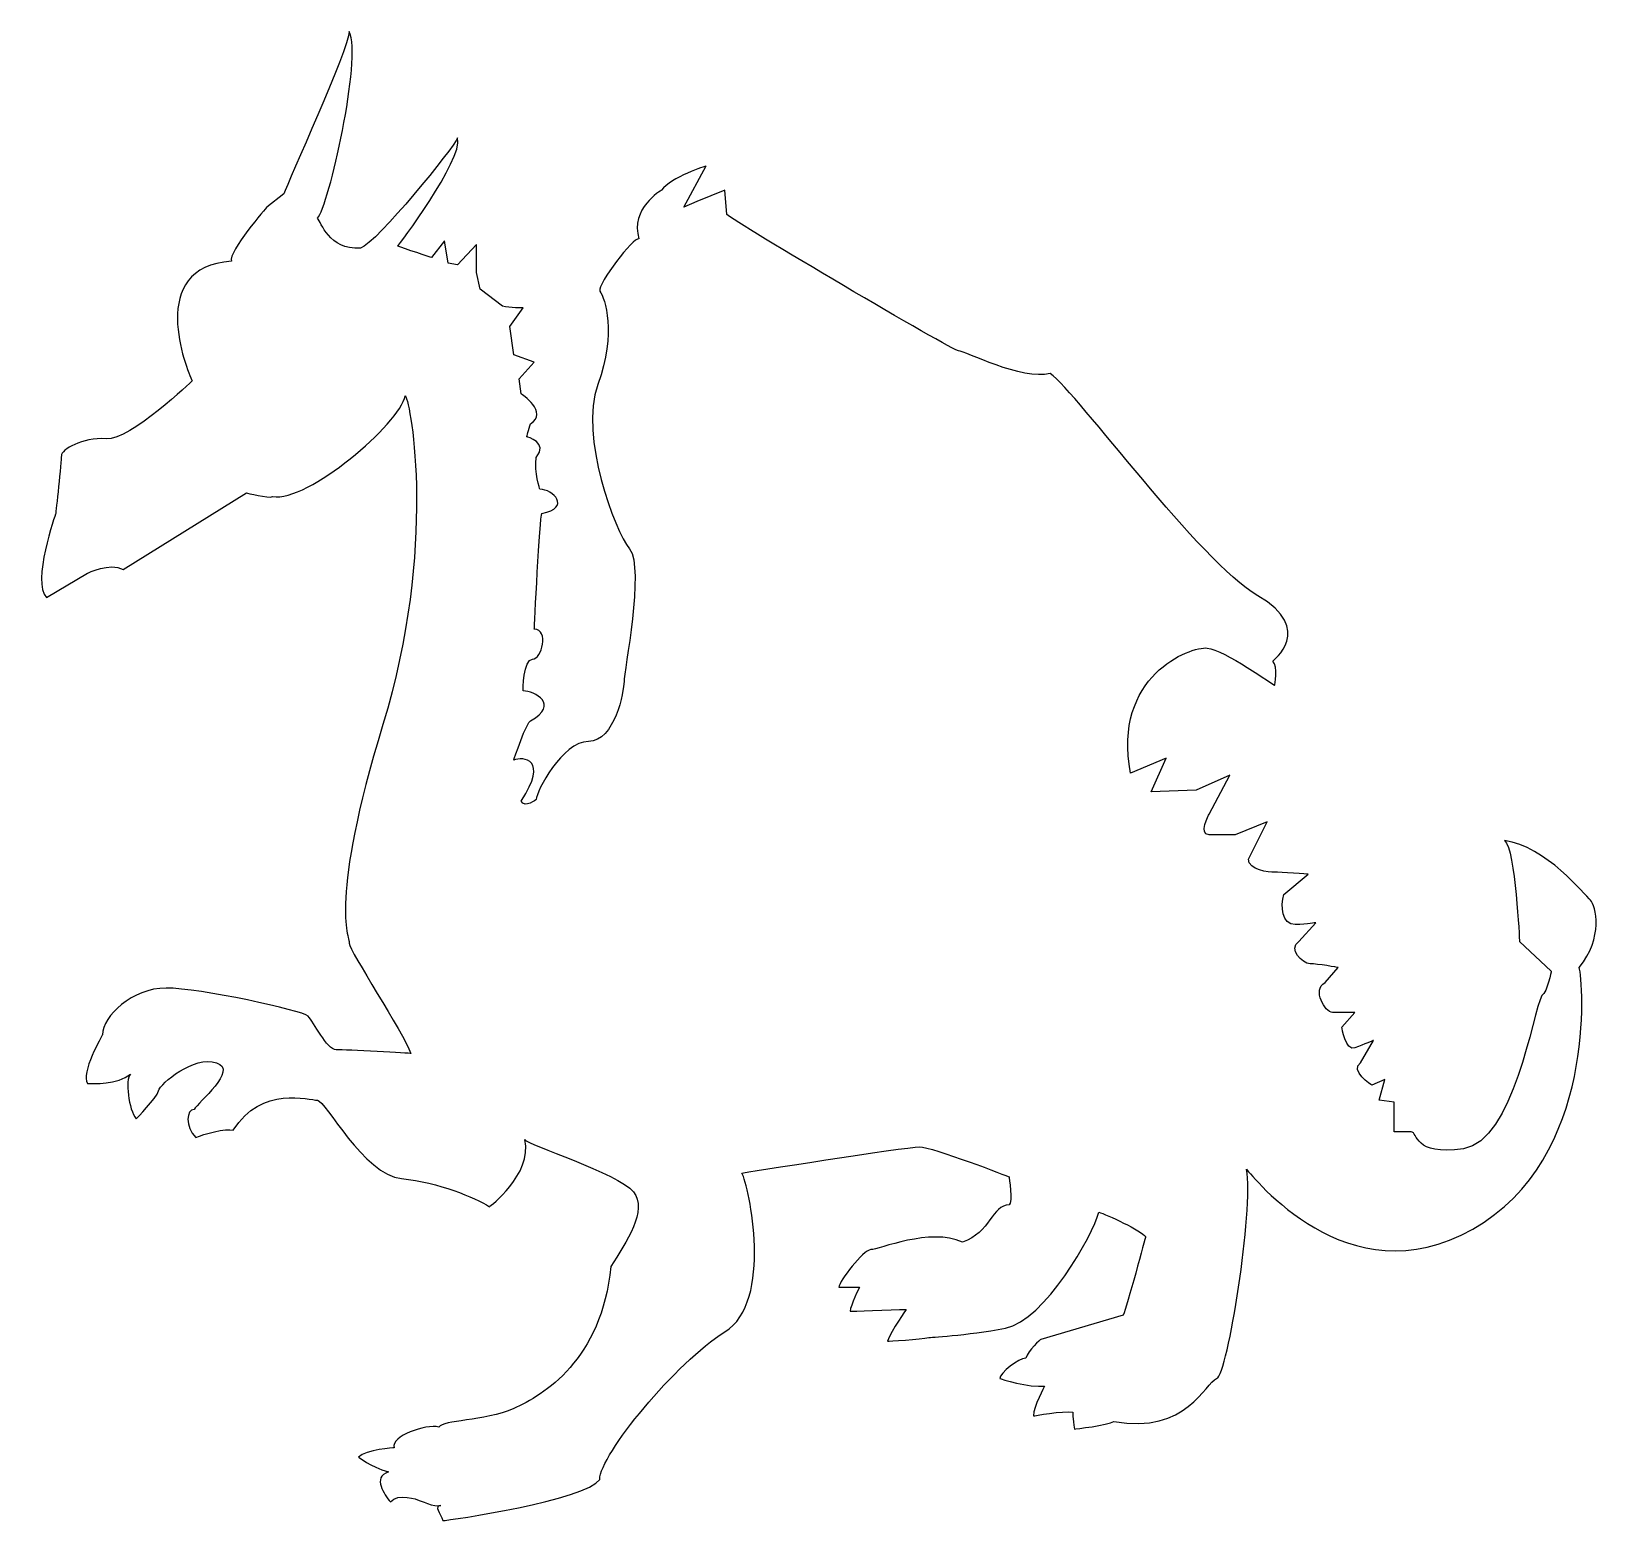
# Model space of a CAD drawing. Header units: centimetres. Extents: x -10.2 to 10.1, y -9.6 to 9.6.
import ezdxf

# ---------------------------------------------------------------- set-up
doc = ezdxf.new("R2010")
doc.units = ezdxf.units.CM
doc.header["$MEASUREMENT"] = 0
doc.layers.add('Camada 1', color=7, linetype='Continuous')

msp = doc.modelspace()

# ---------------------------------------------------------------- linework, layer by layer
at = {"layer": 'Camada 1'}
msp.add_open_spline([(-0.99522, -5.13154), (-0.89862, -5.30064), (-0.58469, -6.79786), (-1.21258, -7.1842), (-1.21258, -7.1842), (-1.84041, -7.57054), (-2.83048, -8.77797), (-2.83048, -9.0919), (-2.83048, -9.0919), (-2.9995, -9.35752), (-4.78652, -9.62318), (-4.85896, -9.62318), (-4.85896, -9.62318), (-4.88314, -9.52661), (-4.97972, -9.42998), (-4.88314, -9.42998), (-4.88314, -9.42998), (-4.95556, -9.45411), (-5.17294, -9.35751), (-5.17294, -9.35751), (-5.17294, -9.35751), (-5.17294, -9.35751), (-5.43856, -9.26099), (-5.53515, -9.38169), (-5.53515, -9.38169), (-5.60757, -9.28509), (-5.77658, -9.06771), (-5.55928, -8.99529), (-5.55928, -8.99529), (-5.80077, -8.92287), (-5.94562, -8.80209), (-5.94562, -8.80209), (-5.94562, -8.80209), (-5.84902, -8.70557), (-5.48681, -8.68136), (-5.48681, -8.68136), (-5.48681, -8.68136), (-5.53515, -8.53645), (-5.07628, -8.36743), (-4.90727, -8.41574), (-4.90727, -8.41574), (-4.85896, -8.31914), (-4.32773, -8.34327), (-3.94133, -8.17423), (-3.94133, -8.17423), (-3.55493, -8.00521), (-2.80637, -7.5464), (-2.68564, -6.33897), (-2.68564, -6.33897), (-2.49244, -6.02504), (-2.20264, -5.61451), (-2.39584, -5.37303), (-2.39584, -5.37303), (-2.58904, -5.13152), (-3.77228, -4.76938), (-3.79644, -4.69689), (-3.79644, -4.69689), (-3.69989, -5.1557), (-4.25531, -5.56621), (-4.25531, -5.56621), (-4.25531, -5.56621), (-4.44846, -5.44545), (-4.9073, -5.25231), (-5.39024, -5.204), (-5.39024, -5.204), (-5.87324, -5.15571), (-6.38034, -4.18977), (-6.47694, -4.18977), (-6.47694, -4.18977), (-6.57354, -4.18977), (-7.20142, -3.99652), (-7.56364, -4.57611), (-7.56364, -4.57611), (-7.66019, -4.55201), (-7.95004, -4.62442), (-8.04658, -4.67271), (-8.04658, -4.67271), (-8.19149, -4.5278), (-8.16731, -4.3105), (-8.07071, -4.3105), (-8.07071, -4.3105), (-8.02245, -4.21393), (-7.49117, -3.8034), (-7.78091, -3.7068), (-7.78091, -3.7068), (-8.07071, -3.6102), (-8.50534, -3.97242), (-8.52952, -4.06901), (-8.52952, -4.06901), (-8.5537, -4.16558), (-8.81932, -4.43125), (-8.81932, -4.43125), (-8.81932, -4.43125), (-8.91592, -4.31049), (-8.96423, -3.9241), (-8.89174, -3.85168), (-8.89174, -3.85168), (-9.06076, -3.99659), (-9.37474, -3.97244), (-9.44715, -3.97244), (-9.44715, -3.97244), (-9.54375, -3.85168), (-9.25395, -3.34456), (-9.25395, -3.34456), (-9.25395, -3.34456), (-9.25395, -3.10307), (-8.86761, -2.74086), (-8.43289, -2.74086), (-8.43289, -2.74086), (-7.99826, -2.74086), (-6.6701, -3.03061), (-6.59763, -3.10307), (-6.59763, -3.10307), (-6.52521, -3.17554), (-6.35614, -3.53775), (-6.23542, -3.53775), (-6.23542, -3.53775), (-6.1147, -3.53775), (-5.26948, -3.58606), (-5.26948, -3.58606), (-5.26948, -3.58606), (-5.36608, -3.32044), (-6.06641, -2.2579), (-6.06641, -2.16128), (-6.06641, -2.16128), (-6.06641, -2.06471), (-6.33203, -1.62994), (-5.63175, 0.66415), (-5.63175, 0.66415), (-4.9314, 2.95825), (-5.26948, 4.81769), (-5.34195, 4.91428), (-5.34195, 4.91428), (-5.41437, 4.55201), (-6.59764, 3.53779), (-7.05645, 3.61025), (-7.05645, 3.61025), (-7.10482, 3.58607), (-7.39453, 3.65851), (-7.39453, 3.65851), (-7.39453, 3.65851), (-7.39453, 3.65851), (-8.9883, 2.66844), (-8.9883, 2.66844), (-8.9883, 2.66844), (-9.15732, 2.76504), (-9.44711, 2.62015), (-9.44711, 2.62015), (-9.44711, 2.62015), (-9.44711, 2.62015), (-9.9784, 2.30619), (-9.9784, 2.30619), (-9.9784, 2.30619), (-10.1716, 2.49939), (-9.85772, 3.39283), (-9.85772, 3.39283), (-9.85772, 3.39283), (-9.85772, 3.39283), (-9.78525, 4.06903), (-9.78525, 4.14144), (-9.78525, 4.14144), (-9.78525, 4.21386), (-9.51958, 4.38295), (-9.20571, 4.35882), (-9.20571, 4.35882), (-8.89173, 4.33464), (-8.09488, 5.10738), (-8.09488, 5.10738), (-8.09488, 5.10738), (-8.1673, 5.25229), (-8.69855, 6.5805), (-7.58773, 6.65292), (-7.58773, 6.65292), (-7.63607, 6.77365), (-7.12892, 7.35322), (-7.12892, 7.35322), (-7.12892, 7.35322), (-7.12892, 7.35322), (-6.91164, 7.52224), (-6.91164, 7.52224), (-6.91164, 7.52224), (-6.86325, 7.66715), (-6.06641, 9.40586), (-6.06641, 9.62319), (-6.06641, 9.62319), (-5.89739, 9.28511), (-6.33203, 7.35325), (-6.47694, 7.20834), (-6.47694, 7.20834), (-6.42863, 7.16003), (-6.33203, 6.79781), (-5.92153, 6.82197), (-5.92153, 6.82197), (-5.7042, 6.89441), (-4.71416, 8.126), (-4.66579, 8.24672), (-4.66579, 8.24672), (-4.59337, 7.95692), (-5.43859, 6.8461), (-5.43859, 6.8461), (-5.43859, 6.8461), (-5.36612, 6.82194), (-5.00391, 6.70119), (-5.00391, 6.70119), (-5.00391, 6.70119), (-5.00391, 6.70119), (-4.83484, 6.91855), (-4.83484, 6.91855), (-4.83484, 6.91855), (-4.83484, 6.91855), (-4.78658, 6.62873), (-4.78658, 6.62873), (-4.78658, 6.62873), (-4.78658, 6.62873), (-4.6658, 6.6046), (-4.6658, 6.6046), (-4.6658, 6.6046), (-4.6658, 6.6046), (-4.42437, 6.87024), (-4.42437, 6.87024), (-4.42437, 6.87024), (-4.42437, 6.87024), (-4.42437, 6.508), (-4.42437, 6.508), (-4.42437, 6.508), (-4.42437, 6.508), (-4.37603, 6.29067), (-4.37603, 6.29067), (-4.37603, 6.29067), (-4.37603, 6.29067), (-4.08628, 6.07329), (-4.08628, 6.07329), (-4.08628, 6.07329), (-3.98968, 6.04916), (-3.82061, 6.04916), (-3.82061, 6.04916), (-3.82061, 6.04916), (-3.82061, 6.04916), (-3.98968, 5.80767), (-3.98968, 5.80767), (-3.98968, 5.80767), (-3.98968, 5.80767), (-3.94139, 5.44546), (-3.94139, 5.44546), (-3.94139, 5.44546), (-3.94139, 5.44546), (-3.67575, 5.34886), (-3.67575, 5.34886), (-3.67575, 5.34886), (-3.67575, 5.34886), (-3.86895, 5.13153), (-3.86895, 5.13153), (-3.86895, 5.13153), (-3.86895, 5.13153), (-3.84477, 4.93838), (-3.84477, 4.93838), (-3.84477, 4.93838), (-3.84477, 4.93838), (-3.48256, 4.69689), (-3.72404, 4.55198), (-3.72404, 4.55198), (-3.74817, 4.47956), (-3.77233, 4.38296), (-3.77233, 4.38296), (-3.77233, 4.38296), (-3.77233, 4.38296), (-3.48253, 4.31044), (-3.65157, 4.11729), (-3.65157, 4.11729), (-3.67575, 3.92414), (-3.60331, 3.70676), (-3.60331, 3.70676), (-3.60331, 3.70676), (-3.43424, 3.70676), (-3.19273, 3.46533), (-3.57913, 3.39283), (-3.57913, 3.39283), (-3.60331, 3.3687), (-3.67573, 1.89566), (-3.67573, 1.89566), (-3.67573, 1.89566), (-3.48253, 1.89566), (-3.57913, 1.50926), (-3.69991, 1.50926), (-3.69991, 1.50926), (-3.82059, 1.50926), (-3.82059, 1.09873), (-3.82059, 1.09873), (-3.82059, 1.09873), (-3.67573, 1.09873), (-3.3377, 0.92969), (-3.72404, 0.71239), (-3.72404, 0.71239), (-3.77233, 0.71239), (-3.94137, 0.20521), (-3.94137, 0.20521), (-3.94137, 0.20521), (-3.82059, 0.25352), (-3.48256, 0.22939), (-3.84477, -0.32602), (-3.84477, -0.32602), (-3.79648, -0.42262), (-3.65157, -0.30189), (-3.65157, -0.30189), (-3.65157, -0.30189), (-3.65157, -0.20529), (-3.31354, 0.44672), (-2.97543, 0.44672), (-2.97543, 0.44672), (-2.63735, 0.44672), (-2.51662, 1.09879), (-2.51662, 1.21946), (-2.51662, 1.21946), (-2.51662, 1.34024), (-2.25093, 2.6925), (-2.44415, 2.93401), (-2.44415, 2.93401), (-2.63735, 3.1755), (-3.09616, 4.38289), (-2.85473, 5.05904), (-2.85473, 5.05904), (-2.61324, 5.73524), (-2.75813, 6.16987), (-2.83055, 6.26647), (-2.83055, 6.26647), (-2.85473, 6.36307), (-2.39589, 6.96677), (-2.32348, 6.94264), (-2.32348, 6.94264), (-2.44416, 7.32904), (-2.03368, 7.5705), (-2.03368, 7.5705), (-2.03368, 7.5705), (-1.9129, 7.73954), (-1.45408, 7.88443), (-1.45408, 7.88443), (-1.45408, 7.88443), (-1.45408, 7.88443), (-1.74388, 7.35317), (-1.74388, 7.35317), (-1.74388, 7.35317), (-1.74388, 7.35317), (-1.57486, 7.42559), (-1.57486, 7.42559), (-1.57486, 7.42559), (-1.57486, 7.42559), (-1.21265, 7.5705), (-1.21265, 7.5705), (-1.21265, 7.5705), (-1.21265, 7.5705), (-1.18847, 7.25657), (-1.18847, 7.25657), (-1.18847, 7.25657), (-1.09187, 7.15997), (1.73351, 5.49378), (1.80593, 5.49378), (1.80593, 5.49378), (1.87835, 5.49378), (2.62696, 5.10738), (2.9892, 5.20398), (2.9892, 5.20398), (3.35141, 4.93834), (4.92113, 2.76492), (5.66969, 2.33029), (5.66969, 2.33029), (6.41825, 1.89566), (5.86289, 1.48508), (5.86289, 1.48508), (5.86289, 1.48508), (5.93531, 1.41266), (5.88702, 1.1712), (5.88702, 1.1712), (5.88702, 1.1712), (5.88702, 1.1712), (5.23498, 1.63001), (5.01768, 1.65414), (5.01768, 1.65414), (4.80038, 1.67827), (3.78607, 1.29193), (4.02758, 0.03619), (4.02758, 0.03619), (4.02758, 0.03619), (4.48645, 0.22934), (4.48645, 0.22934), (4.48645, 0.22934), (4.48645, 0.22934), (4.29325, -0.20532), (4.29325, -0.20532), (4.29325, -0.20532), (4.29325, -0.20532), (4.87279, -0.18119), (4.87279, -0.18119), (4.87279, -0.18119), (4.87279, -0.18119), (5.30747, 0.01201), (5.30747, 0.01201), (5.30747, 0.01201), (5.30747, 0.01201), (5.0418, -0.49512), (5.0418, -0.49512), (5.0418, -0.49512), (5.0418, -0.49512), (4.89689, -0.76076), (5.0418, -0.76076), (5.0418, -0.76076), (5.18671, -0.76076), (5.37988, -0.76076), (5.37988, -0.76076), (5.37988, -0.76076), (5.37988, -0.76076), (5.79041, -0.59172), (5.79041, -0.59172), (5.79041, -0.59172), (5.79041, -0.59172), (5.54892, -1.07466), (5.54892, -1.07466), (5.54892, -1.07466), (5.54892, -1.21957), (5.81459, -1.24376), (5.887, -1.24376), (5.887, -1.24376), (5.95941, -1.24376), (6.32171, -1.26786), (6.32171, -1.26786), (6.32171, -1.26786), (6.32171, -1.26786), (6.00773, -1.53355), (6.00773, -1.53355), (6.00773, -1.53355), (5.95944, -1.67844), (5.98357, -1.91989), (6.15264, -1.91989), (6.15264, -1.91989), (6.32174, -1.91989), (6.41826, -1.89576), (6.41826, -1.89576), (6.41826, -1.89576), (6.41826, -1.89576), (6.20093, -2.13727), (6.20093, -2.13727), (6.20093, -2.13727), (6.05604, -2.23379), (6.24924, -2.42702), (6.34584, -2.42702), (6.34584, -2.42702), (6.44244, -2.42702), (6.70805, -2.47531), (6.70805, -2.47531), (6.70805, -2.47531), (6.70805, -2.47531), (6.53901, -2.66851), (6.53901, -2.66851), (6.53901, -2.66851), (6.36999, -2.76511), (6.53901, -3.05491), (6.63561, -3.05491), (6.63561, -3.05491), (6.73221, -3.05491), (6.92536, -3.05491), (6.92536, -3.05491), (6.92536, -3.05491), (6.92536, -3.05491), (6.75632, -3.24808), (6.75632, -3.24808), (6.75632, -3.24808), (6.75632, -3.24808), (6.80469, -3.56203), (6.92547, -3.51375), (6.92547, -3.51375), (7.04625, -3.46547), (7.16696, -3.41715), (7.16696, -3.41715), (7.16696, -3.41715), (7.16696, -3.41715), (6.99794, -3.7069), (6.99794, -3.7069), (6.99794, -3.7069), (6.85303, -3.8035), (7.14285, -3.9967), (7.14285, -3.9967), (7.14285, -3.9967), (7.14285, -3.9967), (7.31187, -3.92428), (7.31187, -3.92428), (7.31187, -3.92428), (7.31187, -3.92428), (7.23945, -4.1899), (7.23945, -4.1899), (7.23945, -4.1899), (7.23945, -4.1899), (7.4326, -4.21403), (7.4326, -4.21403), (7.4326, -4.21403), (7.4326, -4.21403), (7.4326, -4.40723), (7.4326, -4.40723), (7.4326, -4.40723), (7.4326, -4.40723), (7.4326, -4.60043), (7.4326, -4.60043), (7.4326, -4.60043), (7.4326, -4.60043), (7.65002, -4.60042), (7.65002, -4.60042), (7.65002, -4.60042), (7.74657, -4.60042), (7.67415, -4.91435), (8.32616, -4.81775), (8.32616, -4.81775), (8.9782, -4.72115), (9.21968, -3.05491), (9.34041, -2.83758), (9.34041, -2.83758), (9.41283, -2.78927), (9.46114, -2.52365), (9.46114, -2.52365), (9.46114, -2.52365), (9.46114, -2.52365), (9.05061, -2.13731), (9.05061, -2.13731), (9.05061, -2.13731), (9.05061, -2.13731), (9.00232, -0.95399), (8.85741, -0.83328), (8.85741, -0.83328), (9.38869, -0.9057), (9.89577, -1.53355), (9.96824, -1.60602), (9.96824, -1.60602), (10.04071, -1.67846), (10.13726, -2.08896), (9.82333, -2.47534), (9.82333, -2.47534), (9.87162, -2.64441), (10.06482, -4.93851), (8.44689, -5.85613), (8.44689, -5.85613), (6.82894, -6.77378), (5.59743, -5.15575), (5.52494, -5.08333), (5.52494, -5.08333), (5.62154, -5.59046), (5.28345, -7.73969), (5.13854, -7.78801), (5.13854, -7.78801), (4.99363, -7.83633), (4.75214, -8.51249), (3.81038, -8.34342), (3.81038, -8.34342), (3.73796, -8.39165), (3.30325, -8.43997), (3.30325, -8.43997), (3.30325, -8.43997), (3.27915, -8.29511), (3.27915, -8.22264), (3.27915, -8.22264), (3.27915, -8.22264), (3.15837, -8.19851), (2.77202, -8.27093), (2.77202, -8.27093), (2.77202, -8.27093), (2.77202, -8.1502), (2.91693, -7.88459), (2.91693, -7.88459), (2.91693, -7.88459), (2.72373, -7.90869), (2.33733, -7.78799), (2.33733, -7.78799), (2.33733, -7.78799), (2.33733, -7.71552), (2.57884, -7.52232), (2.67541, -7.52232), (2.67541, -7.52232), (2.69954, -7.42572), (2.86864, -7.28086), (2.86864, -7.28086), (2.86864, -7.28086), (2.86864, -7.28086), (3.9311, -6.96691), (3.9311, -6.96691), (3.9311, -6.96691), (3.97939, -6.87036), (4.2209, -5.95271), (4.2209, -5.95271), (4.2209, -5.95271), (4.17261, -5.88027), (3.71377, -5.66289), (3.6172, -5.63876), (3.6172, -5.63876), (3.54478, -5.92856), (2.91693, -7.03941), (2.4098, -7.13598), (2.4098, -7.13598), (1.9027, -7.23258), (1.41968, -7.25671), (1.41968, -7.25671), (1.41968, -7.25671), (1.32311, -7.28087), (0.88845, -7.305), (0.88845, -7.305), (0.88845, -7.305), (0.93674, -7.16009), (1.12991, -6.89447), (1.12991, -6.89447), (1.12991, -6.89447), (0.93674, -6.89447), (0.40545, -6.91863), (0.40545, -6.91863), (0.40545, -6.91863), (0.40545, -6.84619), (0.52621, -6.60468), (0.52621, -6.60468), (0.52621, -6.60468), (0.35714, -6.60468), (0.26054, -6.60468), (0.26054, -6.60468), (0.26054, -6.60468), (0.26054, -6.53226), (0.57447, -6.12174), (0.67107, -6.12174), (0.67107, -6.12174), (0.76767, -6.12174), (1.44387, -5.83194), (1.85439, -6.02514), (1.85439, -6.02514), (2.2166, -5.90441), (2.24079, -5.54214), (2.45809, -5.54214), (2.45809, -5.54214), (2.5064, -5.51804), (2.45809, -5.17995), (2.45809, -5.17995), (2.45809, -5.17995), (2.45809, -5.17995), (1.46805, -4.79358), (1.29895, -4.79358), (1.29895, -4.79358), (1.12992, -4.79346), (-0.99522, -5.13154), (-0.99522, -5.13154)], degree=3, knots=[0, 0, 0, 0, 0.00621118, 0.00621118, 0.00621118, 0.00621118, 0.01242236, 0.01242236, 0.01242236, 0.01242236, 0.01863354, 0.01863354, 0.01863354, 0.01863354, 0.02484472, 0.02484472, 0.02484472, 0.02484472, 0.0310559, 0.0310559, 0.0310559, 0.0310559, 0.03726708, 0.03726708, 0.03726708, 0.03726708, 0.04347826, 0.04347826, 0.04347826, 0.04347826, 0.04968944, 0.04968944, 0.04968944, 0.04968944, 0.05590062, 0.05590062, 0.05590062, 0.05590062, 0.0621118, 0.0621118, 0.0621118, 0.0621118, 0.06832298, 0.06832298, 0.06832298, 0.06832298, 0.07453416, 0.07453416, 0.07453416, 0.07453416, 0.08074534, 0.08074534, 0.08074534, 0.08074534, 0.08695652, 0.08695652, 0.08695652, 0.08695652, 0.0931677, 0.0931677, 0.0931677, 0.0931677, 0.09937888, 0.09937888, 0.09937888, 0.09937888, 0.10559006, 0.10559006, 0.10559006, 0.10559006, 0.11180124, 0.11180124, 0.11180124, 0.11180124, 0.11801242, 0.11801242, 0.11801242, 0.11801242, 0.1242236, 0.1242236, 0.1242236, 0.1242236, 0.13043478, 0.13043478, 0.13043478, 0.13043478, 0.13664596, 0.13664596, 0.13664596, 0.13664596, 0.14285714, 0.14285714, 0.14285714, 0.14285714, 0.14906832, 0.14906832, 0.14906832, 0.14906832, 0.1552795, 0.1552795, 0.1552795, 0.1552795, 0.16149068, 0.16149068, 0.16149068, 0.16149068, 0.16770186, 0.16770186, 0.16770186, 0.16770186, 0.17391304, 0.17391304, 0.17391304, 0.17391304, 0.18012422, 0.18012422, 0.18012422, 0.18012422, 0.1863354, 0.1863354, 0.1863354, 0.1863354, 0.19254658, 0.19254658, 0.19254658, 0.19254658, 0.19875776, 0.19875776, 0.19875776, 0.19875776, 0.20496894, 0.20496894, 0.20496894, 0.20496894, 0.21118012, 0.21118012, 0.21118012, 0.21118012, 0.2173913, 0.2173913, 0.2173913, 0.2173913, 0.22360248, 0.22360248, 0.22360248, 0.22360248, 0.22981366, 0.22981366, 0.22981366, 0.22981366, 0.23602484, 0.23602484, 0.23602484, 0.23602484, 0.24223602, 0.24223602, 0.24223602, 0.24223602, 0.2484472, 0.2484472, 0.2484472, 0.2484472, 0.25465839, 0.25465839, 0.25465839, 0.25465839, 0.26086957, 0.26086957, 0.26086957, 0.26086957, 0.26708075, 0.26708075, 0.26708075, 0.26708075, 0.27329193, 0.27329193, 0.27329193, 0.27329193, 0.27950311, 0.27950311, 0.27950311, 0.27950311, 0.28571429, 0.28571429, 0.28571429, 0.28571429, 0.29192547, 0.29192547, 0.29192547, 0.29192547, 0.29813665, 0.29813665, 0.29813665, 0.29813665, 0.30434783, 0.30434783, 0.30434783, 0.30434783, 0.31055901, 0.31055901, 0.31055901, 0.31055901, 0.31677019, 0.31677019, 0.31677019, 0.31677019, 0.32298137, 0.32298137, 0.32298137, 0.32298137, 0.32919255, 0.32919255, 0.32919255, 0.32919255, 0.33540373, 0.33540373, 0.33540373, 0.33540373, 0.34161491, 0.34161491, 0.34161491, 0.34161491, 0.34782609, 0.34782609, 0.34782609, 0.34782609, 0.35403727, 0.35403727, 0.35403727, 0.35403727, 0.36024845, 0.36024845, 0.36024845, 0.36024845, 0.36645963, 0.36645963, 0.36645963, 0.36645963, 0.37267081, 0.37267081, 0.37267081, 0.37267081, 0.37888199, 0.37888199, 0.37888199, 0.37888199, 0.38509317, 0.38509317, 0.38509317, 0.38509317, 0.39130435, 0.39130435, 0.39130435, 0.39130435, 0.39751553, 0.39751553, 0.39751553, 0.39751553, 0.40372671, 0.40372671, 0.40372671, 0.40372671, 0.40993789, 0.40993789, 0.40993789, 0.40993789, 0.41614907, 0.41614907, 0.41614907, 0.41614907, 0.42236025, 0.42236025, 0.42236025, 0.42236025, 0.42857143, 0.42857143, 0.42857143, 0.42857143, 0.43478261, 0.43478261, 0.43478261, 0.43478261, 0.44099379, 0.44099379, 0.44099379, 0.44099379, 0.44720497, 0.44720497, 0.44720497, 0.44720497, 0.45341615, 0.45341615, 0.45341615, 0.45341615, 0.45962733, 0.45962733, 0.45962733, 0.45962733, 0.46583851, 0.46583851, 0.46583851, 0.46583851, 0.47204969, 0.47204969, 0.47204969, 0.47204969, 0.47826087, 0.47826087, 0.47826087, 0.47826087, 0.48447205, 0.48447205, 0.48447205, 0.48447205, 0.49068323, 0.49068323, 0.49068323, 0.49068323, 0.49689441, 0.49689441, 0.49689441, 0.49689441, 0.50310559, 0.50310559, 0.50310559, 0.50310559, 0.50931677, 0.50931677, 0.50931677, 0.50931677, 0.51552795, 0.51552795, 0.51552795, 0.51552795, 0.52173913, 0.52173913, 0.52173913, 0.52173913, 0.52795031, 0.52795031, 0.52795031, 0.52795031, 0.53416149, 0.53416149, 0.53416149, 0.53416149, 0.54037267, 0.54037267, 0.54037267, 0.54037267, 0.54658385, 0.54658385, 0.54658385, 0.54658385, 0.55279503, 0.55279503, 0.55279503, 0.55279503, 0.55900621, 0.55900621, 0.55900621, 0.55900621, 0.56521739, 0.56521739, 0.56521739, 0.56521739, 0.57142857, 0.57142857, 0.57142857, 0.57142857, 0.57763975, 0.57763975, 0.57763975, 0.57763975, 0.58385093, 0.58385093, 0.58385093, 0.58385093, 0.59006211, 0.59006211, 0.59006211, 0.59006211, 0.59627329, 0.59627329, 0.59627329, 0.59627329, 0.60248447, 0.60248447, 0.60248447, 0.60248447, 0.60869565, 0.60869565, 0.60869565, 0.60869565, 0.61490683, 0.61490683, 0.61490683, 0.61490683, 0.62111801, 0.62111801, 0.62111801, 0.62111801, 0.62732919, 0.62732919, 0.62732919, 0.62732919, 0.63354037, 0.63354037, 0.63354037, 0.63354037, 0.63975155, 0.63975155, 0.63975155, 0.63975155, 0.64596273, 0.64596273, 0.64596273, 0.64596273, 0.65217391, 0.65217391, 0.65217391, 0.65217391, 0.65838509, 0.65838509, 0.65838509, 0.65838509, 0.66459627, 0.66459627, 0.66459627, 0.66459627, 0.67080745, 0.67080745, 0.67080745, 0.67080745, 0.67701863, 0.67701863, 0.67701863, 0.67701863, 0.68322981, 0.68322981, 0.68322981, 0.68322981, 0.68944099, 0.68944099, 0.68944099, 0.68944099, 0.69565217, 0.69565217, 0.69565217, 0.69565217, 0.70186335, 0.70186335, 0.70186335, 0.70186335, 0.70807453, 0.70807453, 0.70807453, 0.70807453, 0.71428571, 0.71428571, 0.71428571, 0.71428571, 0.72049689, 0.72049689, 0.72049689, 0.72049689, 0.72670807, 0.72670807, 0.72670807, 0.72670807, 0.73291925, 0.73291925, 0.73291925, 0.73291925, 0.73913043, 0.73913043, 0.73913043, 0.73913043, 0.74534161, 0.74534161, 0.74534161, 0.74534161, 0.7515528, 0.7515528, 0.7515528, 0.7515528, 0.75776398, 0.75776398, 0.75776398, 0.75776398, 0.76397516, 0.76397516, 0.76397516, 0.76397516, 0.77018634, 0.77018634, 0.77018634, 0.77018634, 0.77639752, 0.77639752, 0.77639752, 0.77639752, 0.7826087, 0.7826087, 0.7826087, 0.7826087, 0.78881988, 0.78881988, 0.78881988, 0.78881988, 0.79503106, 0.79503106, 0.79503106, 0.79503106, 0.80124224, 0.80124224, 0.80124224, 0.80124224, 0.80745342, 0.80745342, 0.80745342, 0.80745342, 0.8136646, 0.8136646, 0.8136646, 0.8136646, 0.81987578, 0.81987578, 0.81987578, 0.81987578, 0.82608696, 0.82608696, 0.82608696, 0.82608696, 0.83229814, 0.83229814, 0.83229814, 0.83229814, 0.83850932, 0.83850932, 0.83850932, 0.83850932, 0.8447205, 0.8447205, 0.8447205, 0.8447205, 0.85093168, 0.85093168, 0.85093168, 0.85093168, 0.85714286, 0.85714286, 0.85714286, 0.85714286, 0.86335404, 0.86335404, 0.86335404, 0.86335404, 0.86956522, 0.86956522, 0.86956522, 0.86956522, 0.8757764, 0.8757764, 0.8757764, 0.8757764, 0.88198758, 0.88198758, 0.88198758, 0.88198758, 0.88819876, 0.88819876, 0.88819876, 0.88819876, 0.89440994, 0.89440994, 0.89440994, 0.89440994, 0.90062112, 0.90062112, 0.90062112, 0.90062112, 0.9068323, 0.9068323, 0.9068323, 0.9068323, 0.91304348, 0.91304348, 0.91304348, 0.91304348, 0.91925466, 0.91925466, 0.91925466, 0.91925466, 0.92546584, 0.92546584, 0.92546584, 0.92546584, 0.93167702, 0.93167702, 0.93167702, 0.93167702, 0.9378882, 0.9378882, 0.9378882, 0.9378882, 0.94409938, 0.94409938, 0.94409938, 0.94409938, 0.95031056, 0.95031056, 0.95031056, 0.95031056, 0.95652174, 0.95652174, 0.95652174, 0.95652174, 0.96273292, 0.96273292, 0.96273292, 0.96273292, 0.9689441, 0.9689441, 0.9689441, 0.9689441, 0.97515528, 0.97515528, 0.97515528, 0.97515528, 0.98136646, 0.98136646, 0.98136646, 0.98136646, 0.98757764, 0.98757764, 0.98757764, 0.98757764, 1, 1, 1, 1], dxfattribs=at)

doc.saveas('drawing.dxf')
